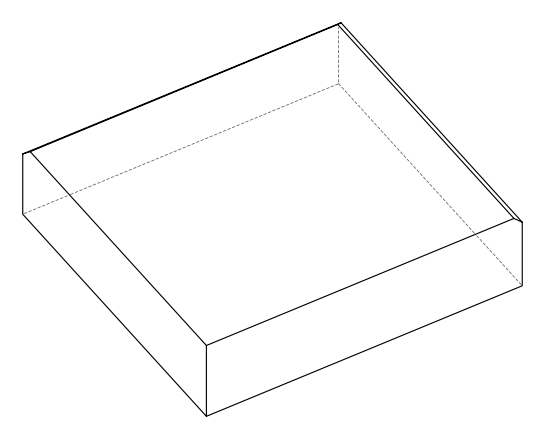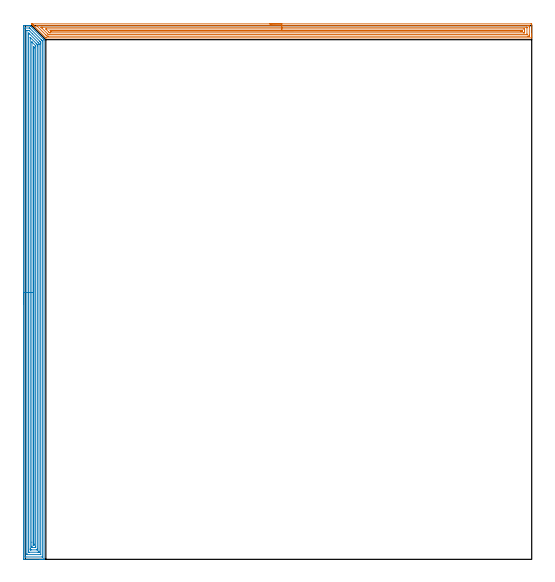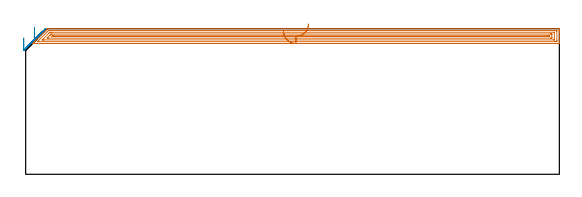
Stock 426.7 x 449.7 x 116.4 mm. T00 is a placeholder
(PLAN: 2 operations, 0 tool changes, 42 min)
(1 AREA_MILL | FG_CHAMFER_SURFACE | UGT0205_001 | 16.8 min | 29644 mm3)
(2 AREA_MILL_1 | FG_CHAMFER_SURFACE_1 | UGT0205_001 | 25.15 min | 66415 mm3)
(TOOL UGT0205_001 | Chamfer Mill 20 x 3 x 45 deg. | D20 FL50 Z2)
(OP 1 AREA_MILL)
G17 G21 G94 G90
T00 M6
G54
G17 G0 G90 X206.1 Y451.2 S1061 M3
G43 Z126.4 H0
Z114.6
G94 G1 X206.138 Z113.728 F250.
X206.252 Z112.863
X206.441 Z112.012
X206.703 Z111.18
X207.037 Z110.374
X207.44 Z109.6
X207.908 Z108.864
X208.44 Z108.172
X209.029 Z107.529
X209.672 Z106.939
X210.364 Z106.408
X211.1 Z105.94
X211.874 Z105.537
X212.68 Z105.203
X213.512 Z104.941
X214.363 Z104.752
X215.228 Z104.638
X216.1 Z104.6
X426.079
X426.411 Y451.196 Z104.602
X426.69 Y451.192 Z104.606
X426.7 Y450.908 Z104.889
Y442.632 Z113.163
Y441.199 Z114.598
Y440.853 Z114.942
Y440.161 Z115.639
Y439.838 Z115.961
Y439.446 Z116.345
X426.691 Y439.403 Z116.388
X426.526 Y439.4 Z116.4
X17.736
X17.299 Y439.406 Z116.392
X17.228 Y439.471 Z116.327
X7.841 Y448.858 Z106.939
X7.777 Y448.923 Z106.876
X7.61 Y449.09 Z106.709
X7.544 Y449.154 Z106.642
X7.481 Y449.218 Z106.581
X7.312 Y449.388 Z106.411
X7.248 Y449.451 Z106.346
X7.186 Y449.513 Z106.286
X7.014 Y449.686 Z106.113
X6.951 Y449.747 Z106.049
X6.891 Y449.808 Z105.991
X6.716 Y449.983 Z105.816
X6.655 Y450.044 Z105.753
X6.596 Y450.104 Z105.695
X6.418 Y450.281 Z105.518
X6.358 Y450.34 Z105.456
X6.301 Y450.399 Z105.4
X6.121 Y450.579 Z105.22
X6.062 Y450.637 Z105.16
X5.895 Y450.805 Z104.995
X5.823 Y450.877 Z104.923
X5.618 Y451.081 Z104.717
X5.525 Y451.178 Z104.62
X5.517 Y451.194 Z104.603
X5.525 Y451.199 Z104.599
X5.743 Y451.2 Z104.6
X216.1
Y449.786 Z106.014
X423.36
X424.256 Y449.784 Z106.016
X424.292 Y449.782 Z106.018
X424.69 Y449.747 Z106.053
X424.697 Y449.344 Z106.456
X424.699 Y448.858 Z106.942
X424.7 Y448.452 Z107.348
X424.699 Y441.742 Z114.058
X424.698 Y441.339 Z114.461
X424.69 Y440.853 Z114.947
X424.327 Y440.818 Z114.982
X424.292 Y440.817 Z114.983
X423.438 Y440.814 Z114.986
X19.562
X18.666 Y440.817 Z114.983
X18.63 Y440.819 Z114.981
X18.309 Y440.853 Z114.947
X17.736 Y441.415 Z114.385
X17.408 Y441.742 Z114.058
X16.843 Y442.307 Z113.493
X10.292 Y448.858 Z106.942
X9.695 Y449.459 Z106.341
X9.415 Y449.747 Z106.053
X9.661 Y449.78 Z106.02
X9.695 Y449.782 Z106.018
X10.549 Y449.786 Z106.014
X216.1
Y448.372 Z107.428
X422.101 Y448.371 Z107.429
X422.505 Y448.369 Z107.431
X422.64 Y448.367 Z107.433
X422.68 Y448.365 Z107.435
X422.69 Y448.291 Z107.509
X422.695 Y448.162 Z107.638
X422.698 Y447.968 Z107.832
X422.7 Y447.775 Z108.025
X422.699 Y442.632 Z113.168
X422.697 Y442.441 Z113.359
X422.69 Y442.247 Z113.553
X422.677 Y442.235 Z113.565
X422.656 Y442.233 Z113.567
X422.606 Y442.23 Z113.57
X422.505 Y442.229 Z113.571
X20.417
X19.927 Y442.23 Z113.57
X19.523 Y442.233 Z113.567
X19.393 Y442.235 Z113.565
X19.253 Y442.359 Z113.441
X18.972 Y442.632 Z113.168
X18.63 Y442.97 Z112.83
X14.162 Y447.437 Z108.363
X13.633 Y447.968 Z107.832
X13.269 Y448.337 Z107.463
X13.25 Y448.365 Z107.435
X13.269 Y448.366 Z107.434
X13.759 Y448.37 Z107.43
X14.162 Y448.371 Z107.429
X14.651 Y448.372 Z107.428
X216.1
Y446.957 Z108.843
X419.947
X420.621 Y446.95 Z108.85
X420.69 Y446.944 Z108.856
X420.695 Y446.844 Z108.956
X420.698 Y446.632 Z109.168
X420.7 Y446.208 Z109.592
Y444.429 Z111.371
X420.698 Y443.975 Z111.825
X420.695 Y443.757 Z112.043
X420.69 Y443.655 Z112.145
X420.589 Y443.649 Z112.151
X419.825 Y443.643 Z112.157
X419.703
X21.188
X20.417 Y443.65 Z112.15
X19.64 Y444.411 Z111.389
X19.523 Y444.525 Z111.275
X17.736 Y446.313 Z109.487
X17.114 Y446.947 Z108.853
X17.736 Y446.956 Z108.844
X17.859 Y446.957 Z108.843
X216.1
Y445.543 Z110.257
X418.038
X418.689 Y445.541 Z110.259
X418.691 Y445.54 Z110.26
X418.697 Y445.533 Z110.267
X418.694 Y445.3 Z110.5
X418.69 Y445.136 Z110.664
X418.68 Y445.064 Z110.736
X418.526 Y445.061 Z110.739
X418.281 Y445.058 Z110.742
X418.038 Y445.057 Z110.743
X417.388
X22.204
X21.553 Y445.059 Z110.741
X21.495 Y445.061 Z110.739
X21.467 Y445.064 Z110.736
X21.429 Y445.083 Z110.717
X21.311 Y445.191 Z110.609
X21.199 Y445.3 Z110.5
X21.089 Y445.413 Z110.387
X21.018 Y445.488 Z110.312
X20.973 Y445.538 Z110.262
X20.986 Y445.539 Z110.261
X21.068 Y445.541 Z110.259
X21.311 Y445.543 Z110.257
X21.96
X216.1
X216.972 Z110.295
X217.836 Z110.409
X218.688 Z110.598
X219.52 Z110.86
X220.326 Z111.194
X221.1 Z111.597
X221.836 Z112.065
X222.528 Z112.596
X223.171 Z113.186
X223.76 Z113.829
X224.291 Z114.521
X224.76 Z115.257
X225.163 Z116.031
X225.497 Z116.837
X225.759 Z117.669
X225.948 Z118.52
X226.062 Z119.385
X226.1 Z120.257
G0 Z126.4
M5
M2
(OP 2 AREA_MILL_1)
G17 G21 G94 G90
T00 M6
G54
G17 G0 G90 X-1.5 Y214.85 S1061 M3
G43 Z126.4 H0
Z109.1
G94 G1 Y214.888 Z108.228 F250.
Y215.002 Z107.364
Y215.191 Z106.512
Y215.453 Z105.68
Y215.787 Z104.874
Y216.19 Z104.1
Y216.658 Z103.364
Y217.19 Z102.672
Y217.779 Z102.029
Y218.422 Z101.44
Y219.114 Z100.909
Y219.85 Z100.44
Y220.624 Z100.037
Y221.43 Z99.703
Y222.262 Z99.441
Y223.114 Z99.252
Y223.978 Z99.138
Y224.85 Z99.1
X-1.499 Y449.082 Z99.101
X-1.494 Y449.689 Z99.102
X-1.492 Y449.693 Z99.105
X-0.887 Y449.7 Z99.709
X0.899 Z101.493
X1.449 Z102.046
X1.792 Z102.388
X2.343 Z102.939
X2.685 Z103.28
X3.511 Z104.11
X3.578 Z104.177
X3.992 Y449.699 Z104.591
X4.022 Y449.677 Z104.622
X4.471 Y449.231 Z105.068
X15.187 Y438.515 Z115.784
X15.657 Y438.042 Z116.256
X15.806 Y437.887 Z116.393
X15.8 Y437.474 Z116.4
Y0.171
X15.797 Y0.01 Z116.388
X15.739 Y0.007 Z116.33
X15.329 Y0. Z115.929
X14.979 Z115.579
X14.294 Z114.889
X13.058 Z113.655
X12.508 Z113.103
X11.89 Z112.486
X-1.163 Y0.001 Z99.435
X-1.492 Y0.01 Z99.106
X-1.499 Y0.337 Z99.099
Y0.354
X-1.5 Y224.85 Z99.1
X-0.086 Z100.514
X-0.085 Y447.387 Z100.515
X-0.084 Y447.479 Z100.516
X-0.079 Y447.661 Z100.521
X-0.076 Y447.692 Z100.524
X-0.069 Y447.694 Z100.531
X-0.044 Y447.697 Z100.556
X0.006 Y447.699 Z100.606
X3.376 Z103.976
X3.477 Y447.697 Z104.077
X3.527 Y447.692 Z104.127
X3.55 Y447.688 Z104.15
X3.578 Y447.664 Z104.178
X3.954 Y447.295 Z104.554
X13.401 Y437.849 Z114.001
X13.78 Y437.468 Z114.38
X14.294 Y436.944 Z114.894
X14.379 Y436.845 Z114.979
X14.383 Y436.667 Z114.983
X14.385 Y436.575 Z114.985
Y2.313
X14.384 Y2.221 Z114.984
X14.379 Y2.039 Z114.979
X14.376 Y2.008 Z114.976
X14.369 Y2.006 Z114.969
X14.344 Y2.003 Z114.944
X14.294 Y2.001 Z114.894
X0.41 Z101.01
X0.006 Y2.007 Z100.606
X-0.051 Y2.01 Z100.549
X-0.079 Y2.015 Z100.521
X-0.086 Y2.405 Z100.514
Y224.85
X1.329 Z101.929
Y445.509
X1.33 Y445.624 Z101.93
X1.333 Y445.681 Z101.933
X1.334 Y445.688 Z101.934
X1.355 Y445.692 Z101.955
X1.409 Y445.696 Z102.009
X1.601 Y445.7 Z102.201
X2.685 Y445.699 Z103.285
X2.876 Y445.697 Z103.476
X3.004 Y445.693 Z103.604
X3.1 Y445.688 Z103.7
X3.138 Y445.654 Z103.738
X3.29 Y445.509 Z103.89
X5.972 Y442.828 Z106.572
X12.226 Y436.575 Z112.826
X12.508 Y436.291 Z113.108
X12.811 Y435.982 Z113.411
X12.96 Y435.829 Z113.56
X12.964 Y435.682 Z113.564
X12.969 Y435.22 Z113.569
X12.971 Y434.788 Z113.571
Y434.325
Y4.192
X12.97 Y4.076 Z113.57
X12.967 Y4.019 Z113.567
X12.966 Y4.013 Z113.566
X12.945 Y4.008 Z113.545
X12.891 Y4.004 Z113.491
X12.699 Y4. Z113.299
X1.792 Z102.392
X1.601 Y4.002 Z102.201
X1.473 Y4.005 Z102.073
X1.372 Y4.01 Z101.972
X1.335 Y4.019 Z101.935
X1.334 Y4.038 Z101.934
X1.331 Y4.192 Z101.931
X1.329 Y4.655 Z101.929
Y224.85
X2.743 Z103.343
Y442.828
X2.75 Y443.588 Z103.35
X3.522 Y442.828 Z104.122
X3.578 Y442.773 Z104.178
X10.722 Y435.629 Z111.322
X11.55 Y434.788 Z112.15
X11.557 Y433.953 Z112.157
Y433.895
Y6.872
X11.552 Y6.041 Z112.152
X11.551 Y6.016 Z112.151
X11.537 Y6.01 Z112.137
X11.484 Y6.006 Z112.084
X11.375 Y6.002 Z111.975
X11.158 Y6.001 Z111.758
X10.722 Y6. Z111.322
X3.132 Z103.732
X2.921 Y6.002 Z103.521
X2.815 Y6.005 Z103.415
X2.763 Y6.01 Z103.363
X2.749 Y6.015 Z103.349
X2.743 Y6.872 Z103.343
Y224.85
X4.157 Z104.757
Y439.569
X4.159 Y439.674 Z104.759
X4.161 Y439.711 Z104.761
X4.162 Y439.721 Z104.762
X4.175 Y439.714 Z104.775
X4.293 Y439.602 Z104.893
X4.471 Y439.43 Z105.071
X9.113 Y434.788 Z109.713
X9.829 Y434.068 Z110.429
X9.996 Y433.895 Z110.596
X10.136 Y433.733 Z110.736
X10.139 Y433.585 Z110.739
X10.142 Y433.002 Z110.742
X10.143 Y432.688 Z110.743
X10.142 Y8.658 Z110.742
X10.141 Y8.347 Z110.741
X10.136 Y8.032 Z110.736
X10.132 Y8.009 Z110.732
X10.116 Y8.006 Z110.716
X10.076 Y8.003 Z110.676
X9.994 Y8.001 Z110.594
X9.829 Y8. Z110.429
X5.129 Z105.729
X4.471 Y8.002 Z105.071
X4.232 Y8.004 Z104.832
X4.175 Y8.01 Z104.775
X4.164 Y8.026 Z104.764
X4.162 Y8.075 Z104.762
X4.158 Y8.658 Z104.758
X4.157 Y8.972 Z104.757
Y224.85
X5.571 Z106.171
X5.572 Y435.682 Z106.172
X5.573 Y435.827 Z106.173
X5.575 Y435.861 Z106.175
X5.576 Y435.864 Z106.176
X5.585 Y435.86 Z106.185
X5.618 Y435.831 Z106.218
X5.77 Y435.682 Z106.37
X8.45 Y433.002 Z109.05
X8.586 Y432.863 Z109.186
X8.692 Y432.751 Z109.292
X8.722 Y432.717 Z109.322
X8.724 Y432.7 Z109.324
X8.726 Y432.658 Z109.326
X8.729 Y432.316 Z109.329
Y432.108
X8.728 Y10.653 Z109.328
X8.727 Y10.445 Z109.327
X8.724 Y10.102 Z109.324
X8.722 Y10.025 Z109.322
X8.635 Y10.01 Z109.235
X8.484 Y10.004 Z109.084
X8.043 Y10.001 Z108.643
X7.595 Y10. Z108.195
X5.807 Y10.002 Z106.407
X5.622 Y10.007 Z106.222
X5.584 Y10.01 Z106.184
X5.578 Y10.076 Z106.178
X5.574 Y10.235 Z106.174
X5.572 Y10.445 Z106.172
X5.571 Y11.131 Z106.171
Y14.471
Y224.85
X6.985 Z107.585
X6.986 Y431.544 Z107.586
X6.989 Y431.874 Z107.589
X6.991 Y431.967 Z107.591
X6.994 Y431.999 Z107.594
X7.001 Y431.994 Z107.601
X7.057 Y431.941 Z107.657
X7.15 Y431.849 Z107.75
X7.303 Y431.688 Z107.903
X7.31 Y431.379 Z107.91
X7.313 Y431.215 Z107.913
X7.314 Y431.051 Z107.914
X7.315 Y430.321 Z107.915
X7.314 Y12.961 Z107.914
X7.312 Y12.232 Z107.912
X7.31 Y12.071 Z107.91
X7.308 Y12.021 Z107.908
X7.265 Y12.01 Z107.865
X7.15 Y12.004 Z107.75
X7.073 Y12.003 Z107.673
X7.012 Y12.007 Z107.612
X6.996 Y12.009 Z107.596
X6.992 Y12.023 Z107.592
X6.99 Y12.067 Z107.59
X6.986 Y12.232 Z107.586
X6.985 Y16.433 Z107.585
Y224.85
Y225.722 Z107.623
Y226.586 Z107.737
Y227.438 Z107.926
Y228.27 Z108.188
Y229.076 Z108.522
Y229.85 Z108.925
Y230.586 Z109.394
Y231.278 Z109.925
Y231.921 Z110.514
Y232.51 Z111.157
Y233.042 Z111.85
Y233.51 Z112.585
Y233.913 Z113.359
Y234.247 Z114.165
Y234.509 Z114.997
Y234.698 Z115.849
Y234.812 Z116.714
Y234.85 Z117.585
G0 Z126.4
M5
M2
